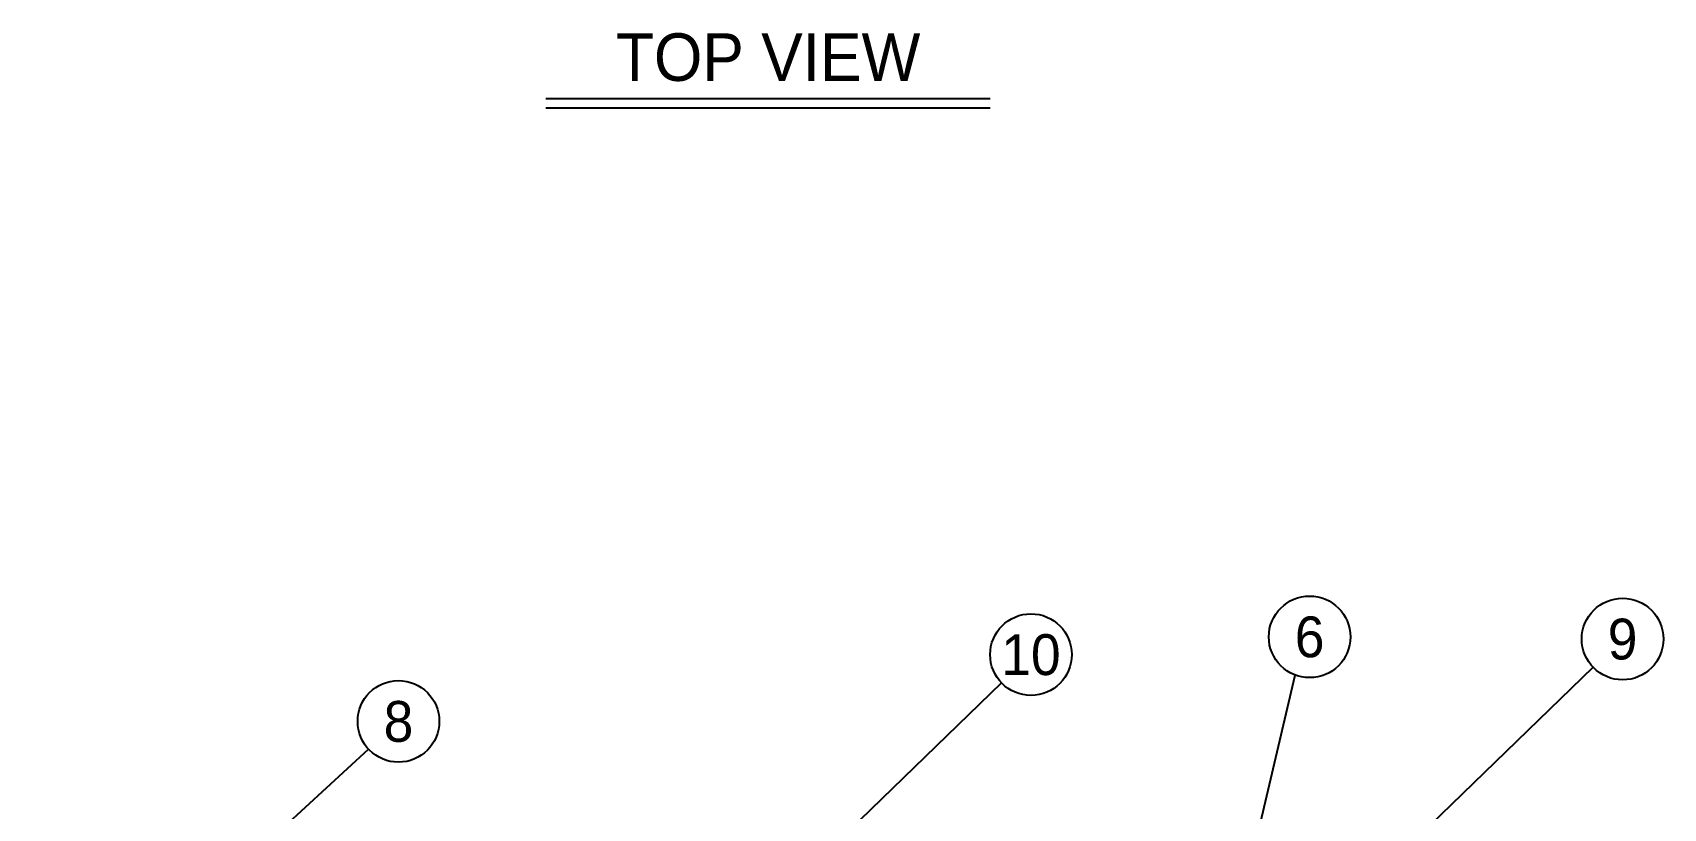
# Model space of a CAD drawing. Header units: millimetres. Extents: x 3475 to 35588, y 2916 to 25624.
# Drawn here: x 15133 to 21128, y 14402 to 17254 of the extents above; entities that cross this region are included whole.
import ezdxf
from ezdxf.enums import TextEntityAlignment as Align

# ---------------------------------------------------------------- set-up
doc = ezdxf.new("R2010")
doc.units = ezdxf.units.MM
for name, color, linetype in [('냉각탑_box', 1, 'Continuous'), ('냉각탑_dim', 1, 'Continuous'), ('냉각탑_text', 3, 'Continuous')]:
    doc.layers.add(name, color=color, linetype=linetype)
doc.styles.add('돋움', font='Dotum.ttf')

msp = doc.modelspace()

# ---------------------------------------------------------------- linework, layer by layer
at = {"layer": '냉각탑_box'}
for p, q in [((17020, 17012.3), (18653.4, 17012.3)), ((17020, 16977.3), (18653.4, 16977.3))]:
    msp.add_line(p, q, dxfattribs=at)
at = {"layer": '냉각탑_dim', "linetype": 'ByBlock', "lineweight": -2}
for points in [[(19372, 13180.1), (19774.5, 14892.4)], [(20149.9, 14224.1), (20869.2, 14921)], [(17975.2, 14166.9), (18694.4, 14863.8)]]:
    msp.add_lwpolyline(points, dxfattribs=at)
at = {"layer": '냉각탑_dim', "linetype": 'ByBlock', "lineweight": -2, "elevation": 0}
msp.add_lwpolyline([(15133, 13482.9), (16367.6, 14620.4)], dxfattribs=at)
at = {"layer": '냉각탑_dim', "linetype": 'ByBlock', "lineweight": -2}
for centre in [(19827.2, 15032.8), (20977.6, 15024.7), (18802.8, 14967.5), (16477.9, 14722)]:
    msp.add_circle(centre, 150, dxfattribs=at)

# ---------------------------------------------------------------- texts
at = {"layer": '냉각탑_text', "style": '돋움'}
for s, height, p in [('TOP VIEW', 175, (17836.7, 17164)), ('6', 150, (19827.2, 15032.8)), ('9', 150, (20977.6, 15024.7)), ('10', 150, (18802.8, 14967.5)), ('8', 150, (16477.9, 14722))]:
    msp.add_text(s, height=height, dxfattribs=at).set_placement(p, align=Align.MIDDLE_CENTER)

doc.saveas('drawing.dxf')
